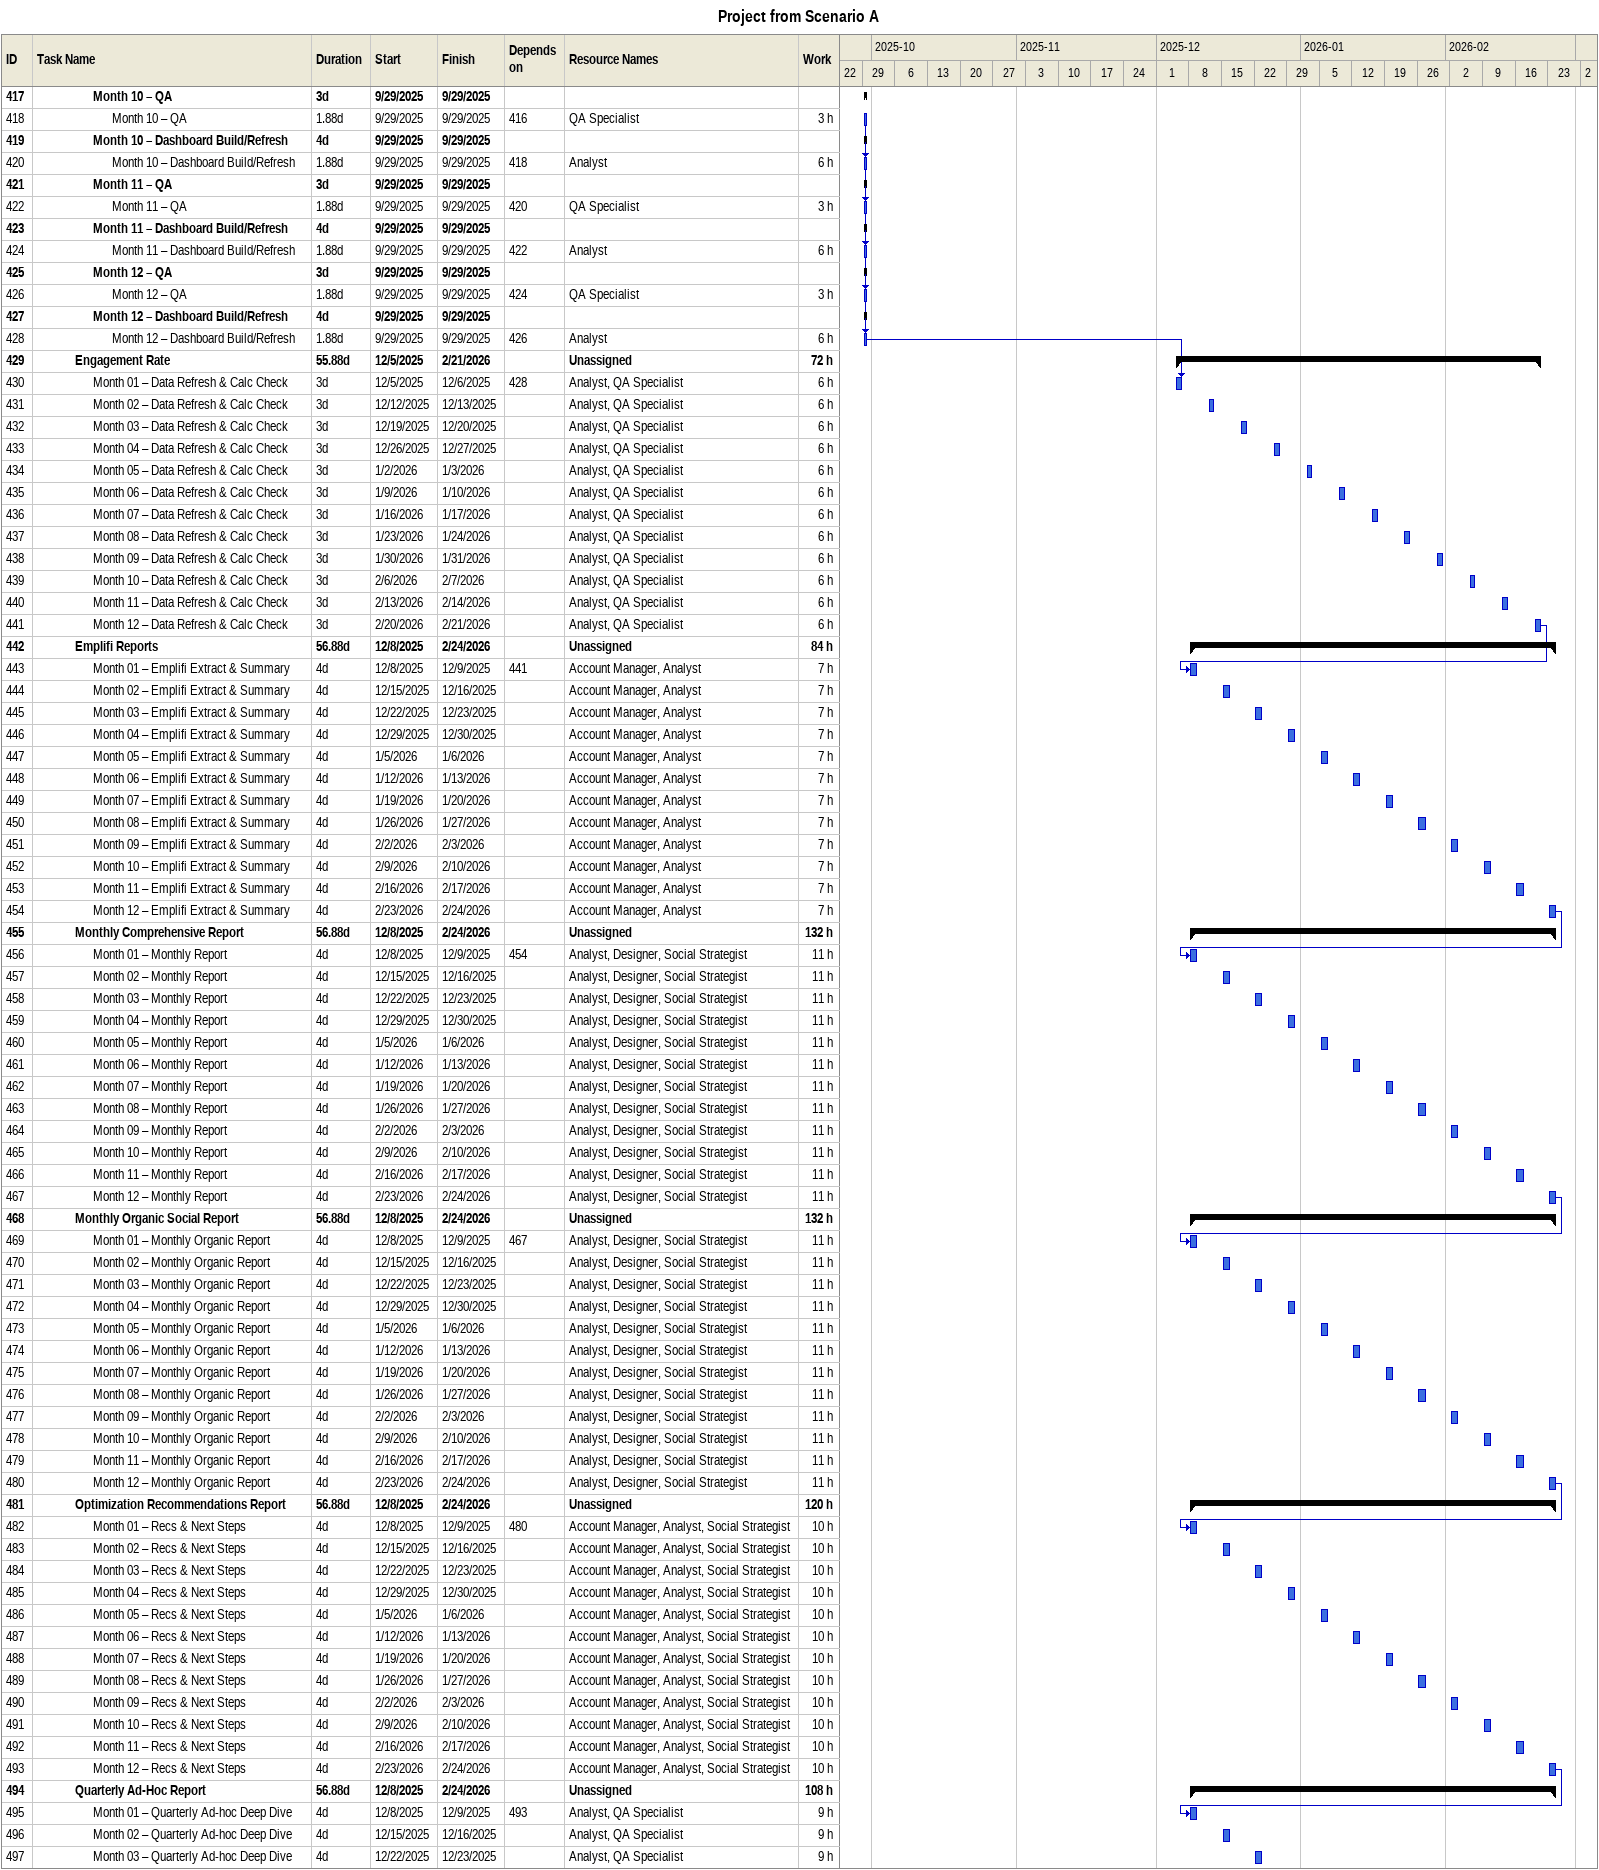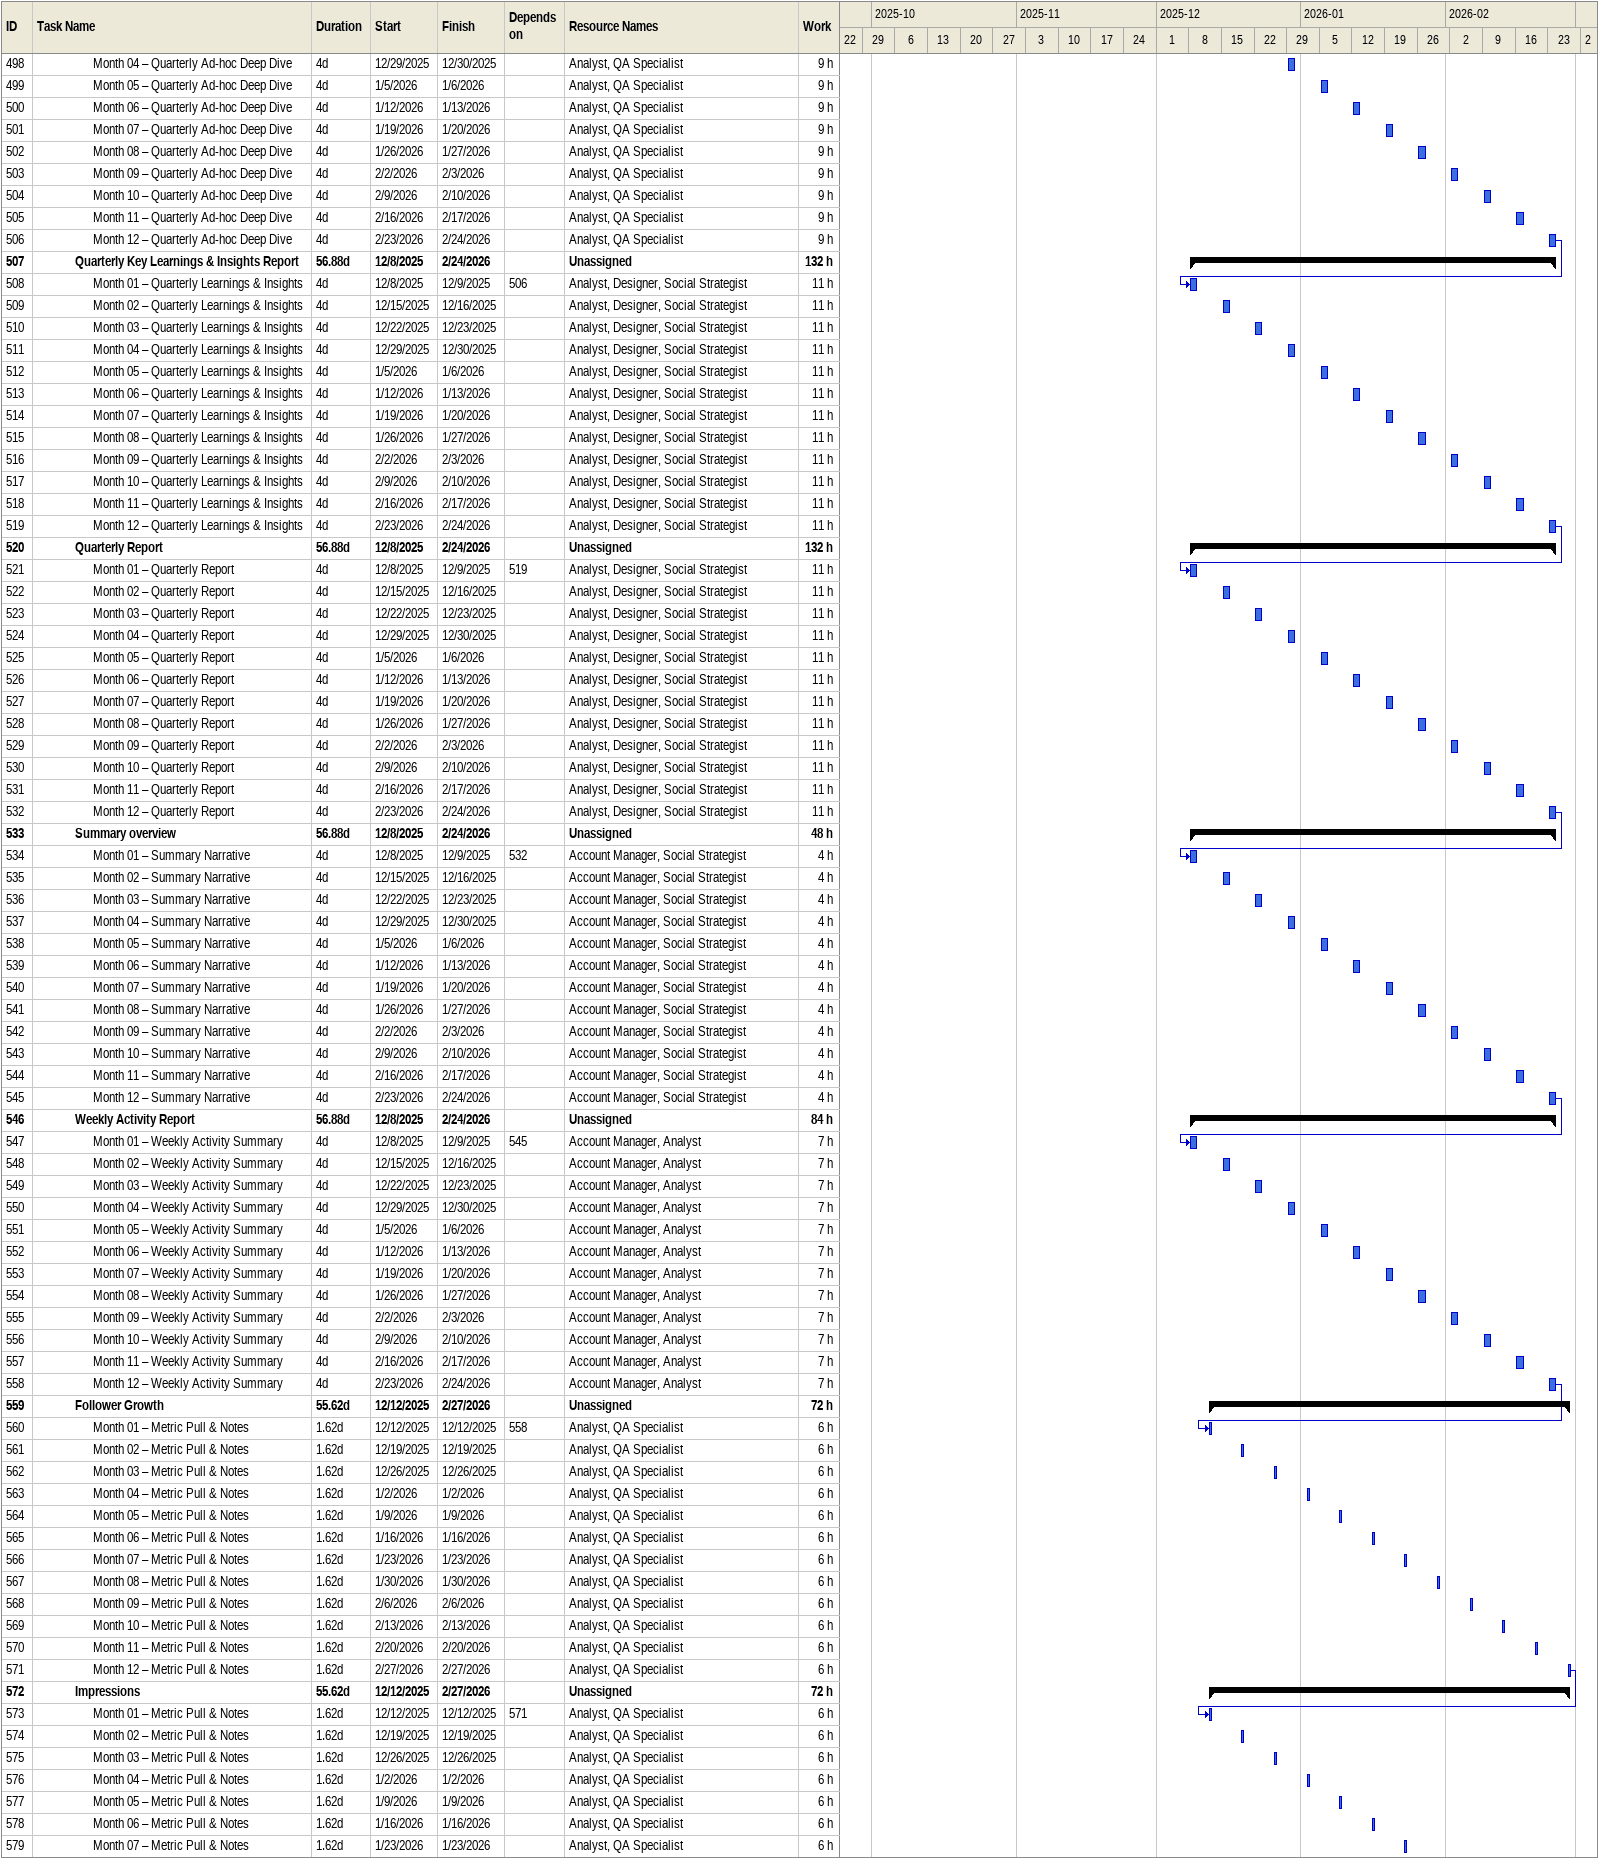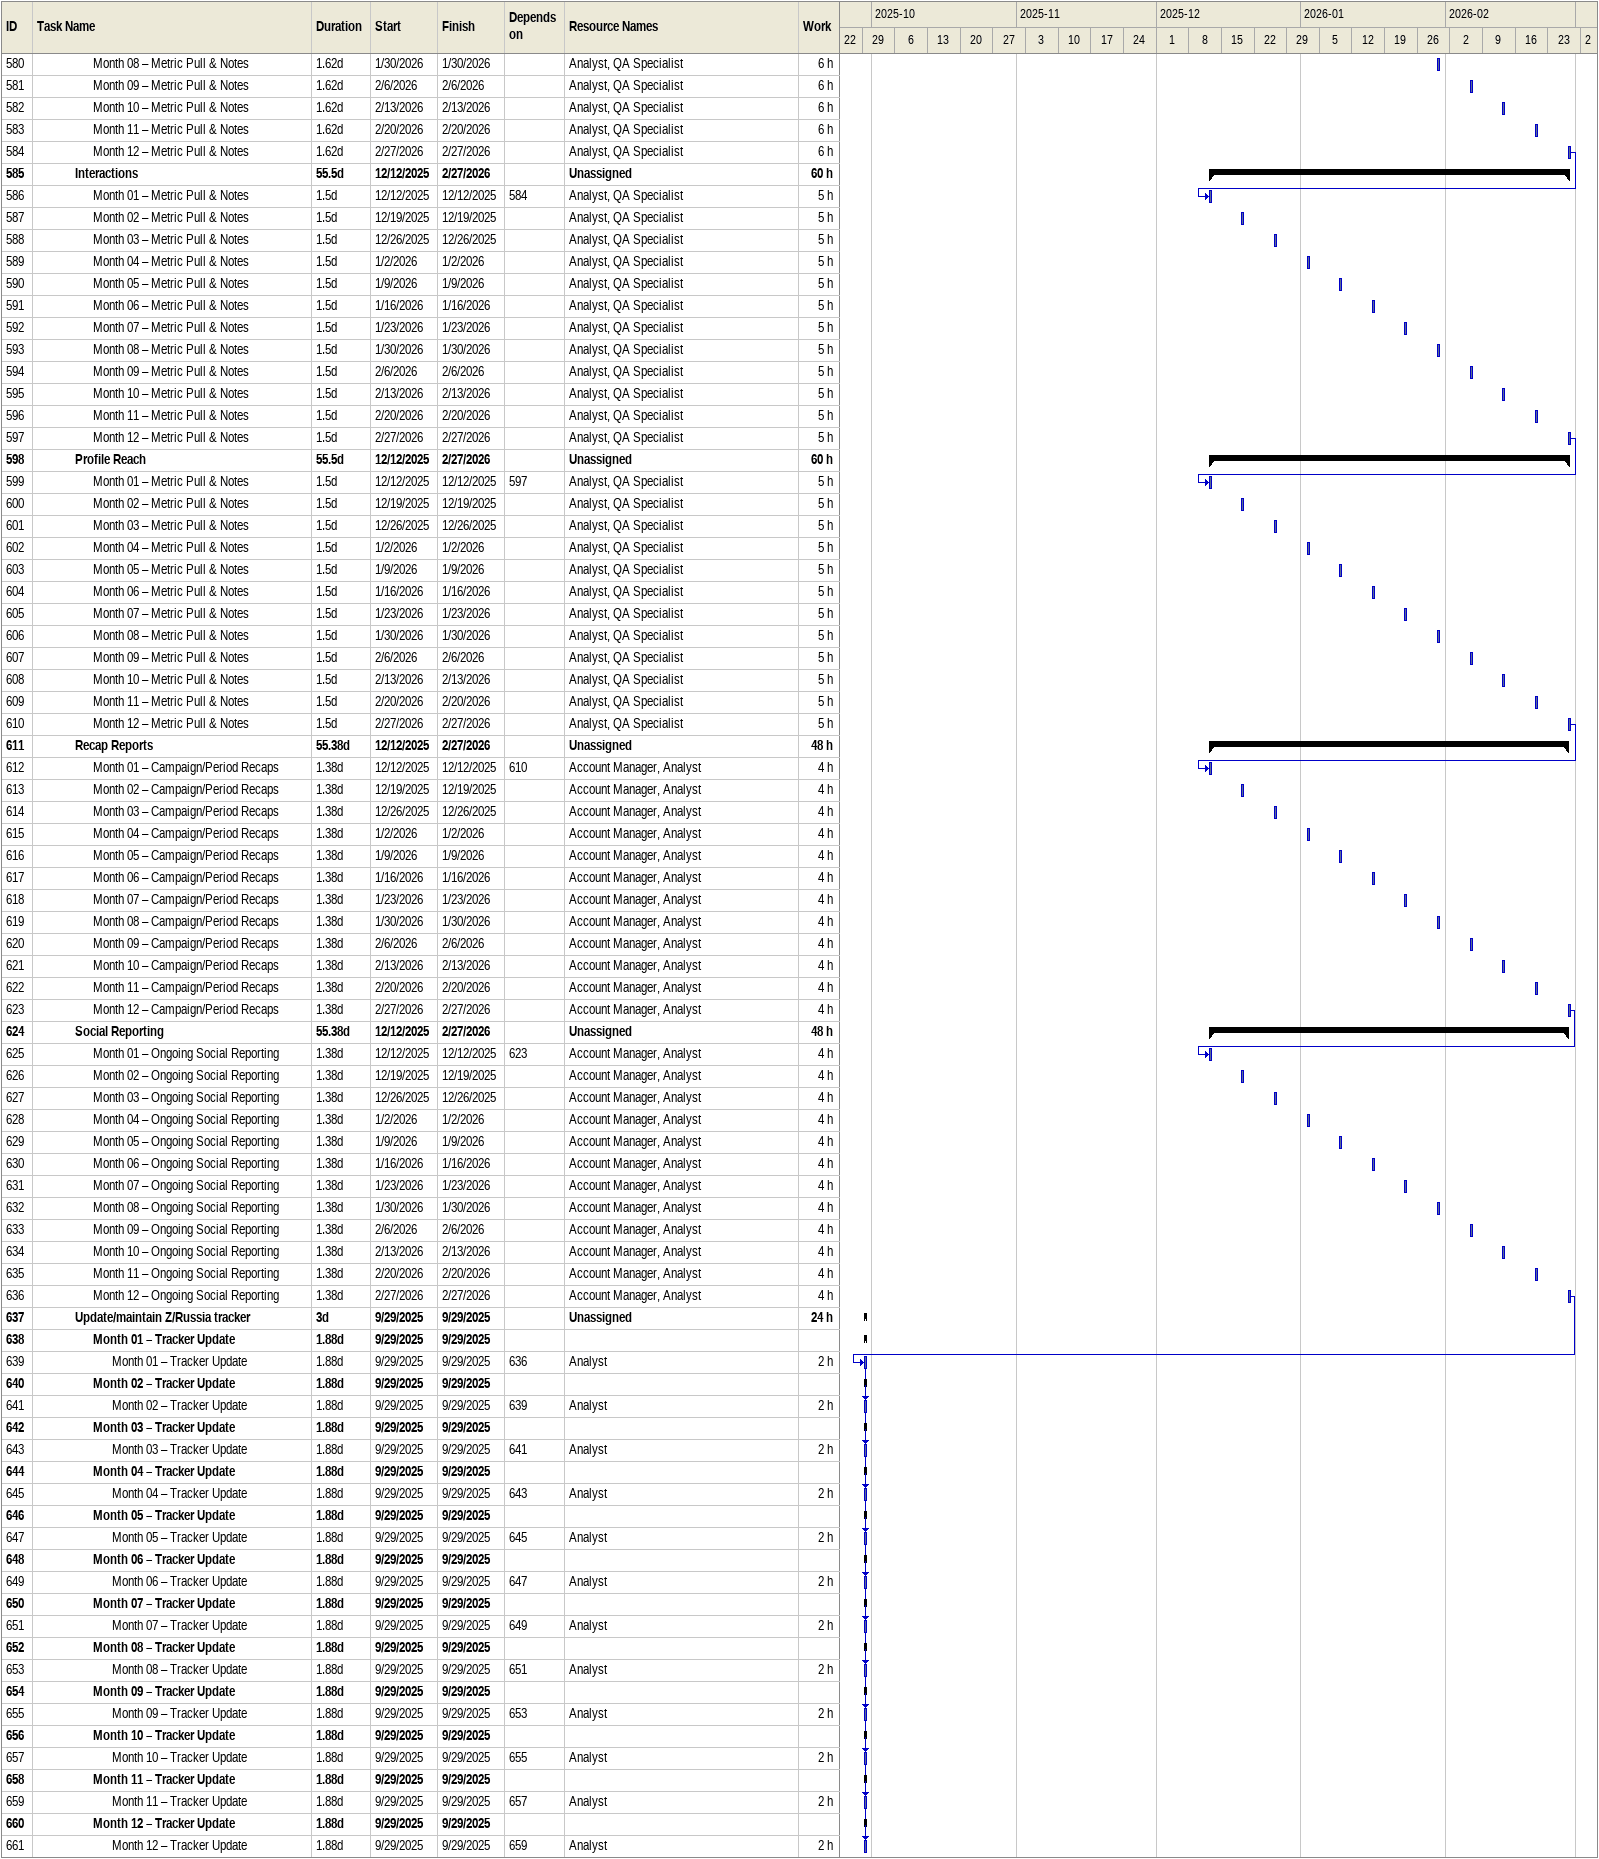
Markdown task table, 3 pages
Project from Scenario A

| ID | Level | Task | Duration | Start | Finish | Predecessors | Resources | Work (h) |
|---|---|---|---|---|---|---|---|---|
| 417 | 4 | **Month 10 – QA** | 3d | 2025-09-29 | 2025-09-29 |  |  |  |
| 418 | 5 | Month 10 – QA | 1.88d | 2025-09-29 | 2025-09-29 | 416 | QA Specialist | 3 |
| 419 | 4 | **Month 10 – Dashboard Build/Refresh** | 4d | 2025-09-29 | 2025-09-29 |  |  |  |
| 420 | 5 | Month 10 – Dashboard Build/Refresh | 1.88d | 2025-09-29 | 2025-09-29 | 418 | Analyst | 6 |
| 421 | 4 | **Month 11 – QA** | 3d | 2025-09-29 | 2025-09-29 |  |  |  |
| 422 | 5 | Month 11 – QA | 1.88d | 2025-09-29 | 2025-09-29 | 420 | QA Specialist | 3 |
| 423 | 4 | **Month 11 – Dashboard Build/Refresh** | 4d | 2025-09-29 | 2025-09-29 |  |  |  |
| 424 | 5 | Month 11 – Dashboard Build/Refresh | 1.88d | 2025-09-29 | 2025-09-29 | 422 | Analyst | 6 |
| 425 | 4 | **Month 12 – QA** | 3d | 2025-09-29 | 2025-09-29 |  |  |  |
| 426 | 5 | Month 12 – QA | 1.88d | 2025-09-29 | 2025-09-29 | 424 | QA Specialist | 3 |
| 427 | 4 | **Month 12 – Dashboard Build/Refresh** | 4d | 2025-09-29 | 2025-09-29 |  |  |  |
| 428 | 5 | Month 12 – Dashboard Build/Refresh | 1.88d | 2025-09-29 | 2025-09-29 | 426 | Analyst | 6 |
| 429 | 3 | **Engagement Rate** | 55.88d | 2025-12-05 | 2026-02-21 |  | Unassigned | 72 |
| 430 | 4 | Month 01 – Data Refresh & Calc Check | 3d | 2025-12-05 | 2025-12-06 | 428 | Analyst, QA Specialist | 6 |
| 431 | 4 | Month 02 – Data Refresh & Calc Check | 3d | 2025-12-12 | 2025-12-13 |  | Analyst, QA Specialist | 6 |
| 432 | 4 | Month 03 – Data Refresh & Calc Check | 3d | 2025-12-19 | 2025-12-20 |  | Analyst, QA Specialist | 6 |
| 433 | 4 | Month 04 – Data Refresh & Calc Check | 3d | 2025-12-26 | 2025-12-27 |  | Analyst, QA Specialist | 6 |
| 434 | 4 | Month 05 – Data Refresh & Calc Check | 3d | 2026-01-02 | 2026-01-03 |  | Analyst, QA Specialist | 6 |
| 435 | 4 | Month 06 – Data Refresh & Calc Check | 3d | 2026-01-09 | 2026-01-10 |  | Analyst, QA Specialist | 6 |
| 436 | 4 | Month 07 – Data Refresh & Calc Check | 3d | 2026-01-16 | 2026-01-17 |  | Analyst, QA Specialist | 6 |
| 437 | 4 | Month 08 – Data Refresh & Calc Check | 3d | 2026-01-23 | 2026-01-24 |  | Analyst, QA Specialist | 6 |
| 438 | 4 | Month 09 – Data Refresh & Calc Check | 3d | 2026-01-30 | 2026-01-31 |  | Analyst, QA Specialist | 6 |
| 439 | 4 | Month 10 – Data Refresh & Calc Check | 3d | 2026-02-06 | 2026-02-07 |  | Analyst, QA Specialist | 6 |
| 440 | 4 | Month 11 – Data Refresh & Calc Check | 3d | 2026-02-13 | 2026-02-14 |  | Analyst, QA Specialist | 6 |
| 441 | 4 | Month 12 – Data Refresh & Calc Check | 3d | 2026-02-20 | 2026-02-21 |  | Analyst, QA Specialist | 6 |
| 442 | 3 | **Emplifi Reports** | 56.88d | 2025-12-08 | 2026-02-24 |  | Unassigned | 84 |
| 443 | 4 | Month 01 – Emplifi Extract & Summary | 4d | 2025-12-08 | 2025-12-09 | 441 | Account Manager, Analyst | 7 |
| 444 | 4 | Month 02 – Emplifi Extract & Summary | 4d | 2025-12-15 | 2025-12-16 |  | Account Manager, Analyst | 7 |
| 445 | 4 | Month 03 – Emplifi Extract & Summary | 4d | 2025-12-22 | 2025-12-23 |  | Account Manager, Analyst | 7 |
| 446 | 4 | Month 04 – Emplifi Extract & Summary | 4d | 2025-12-29 | 2025-12-30 |  | Account Manager, Analyst | 7 |
| 447 | 4 | Month 05 – Emplifi Extract & Summary | 4d | 2026-01-05 | 2026-01-06 |  | Account Manager, Analyst | 7 |
| 448 | 4 | Month 06 – Emplifi Extract & Summary | 4d | 2026-01-12 | 2026-01-13 |  | Account Manager, Analyst | 7 |
| 449 | 4 | Month 07 – Emplifi Extract & Summary | 4d | 2026-01-19 | 2026-01-20 |  | Account Manager, Analyst | 7 |
| 450 | 4 | Month 08 – Emplifi Extract & Summary | 4d | 2026-01-26 | 2026-01-27 |  | Account Manager, Analyst | 7 |
| 451 | 4 | Month 09 – Emplifi Extract & Summary | 4d | 2026-02-02 | 2026-02-03 |  | Account Manager, Analyst | 7 |
| 452 | 4 | Month 10 – Emplifi Extract & Summary | 4d | 2026-02-09 | 2026-02-10 |  | Account Manager, Analyst | 7 |
| 453 | 4 | Month 11 – Emplifi Extract & Summary | 4d | 2026-02-16 | 2026-02-17 |  | Account Manager, Analyst | 7 |
| 454 | 4 | Month 12 – Emplifi Extract & Summary | 4d | 2026-02-23 | 2026-02-24 |  | Account Manager, Analyst | 7 |
| 455 | 3 | **Monthly Comprehensive Report** | 56.88d | 2025-12-08 | 2026-02-24 |  | Unassigned | 132 |
| 456 | 4 | Month 01 – Monthly Report | 4d | 2025-12-08 | 2025-12-09 | 454 | Analyst, Designer, Social Strategist | 11 |
| 457 | 4 | Month 02 – Monthly Report | 4d | 2025-12-15 | 2025-12-16 |  | Analyst, Designer, Social Strategist | 11 |
| 458 | 4 | Month 03 – Monthly Report | 4d | 2025-12-22 | 2025-12-23 |  | Analyst, Designer, Social Strategist | 11 |
| 459 | 4 | Month 04 – Monthly Report | 4d | 2025-12-29 | 2025-12-30 |  | Analyst, Designer, Social Strategist | 11 |
| 460 | 4 | Month 05 – Monthly Report | 4d | 2026-01-05 | 2026-01-06 |  | Analyst, Designer, Social Strategist | 11 |
| 461 | 4 | Month 06 – Monthly Report | 4d | 2026-01-12 | 2026-01-13 |  | Analyst, Designer, Social Strategist | 11 |
| 462 | 4 | Month 07 – Monthly Report | 4d | 2026-01-19 | 2026-01-20 |  | Analyst, Designer, Social Strategist | 11 |
| 463 | 4 | Month 08 – Monthly Report | 4d | 2026-01-26 | 2026-01-27 |  | Analyst, Designer, Social Strategist | 11 |
| 464 | 4 | Month 09 – Monthly Report | 4d | 2026-02-02 | 2026-02-03 |  | Analyst, Designer, Social Strategist | 11 |
| 465 | 4 | Month 10 – Monthly Report | 4d | 2026-02-09 | 2026-02-10 |  | Analyst, Designer, Social Strategist | 11 |
| 466 | 4 | Month 11 – Monthly Report | 4d | 2026-02-16 | 2026-02-17 |  | Analyst, Designer, Social Strategist | 11 |
| 467 | 4 | Month 12 – Monthly Report | 4d | 2026-02-23 | 2026-02-24 |  | Analyst, Designer, Social Strategist | 11 |
| 468 | 3 | **Monthly Organic Social Report** | 56.88d | 2025-12-08 | 2026-02-24 |  | Unassigned | 132 |
| 469 | 4 | Month 01 – Monthly Organic Report | 4d | 2025-12-08 | 2025-12-09 | 467 | Analyst, Designer, Social Strategist | 11 |
| 470 | 4 | Month 02 – Monthly Organic Report | 4d | 2025-12-15 | 2025-12-16 |  | Analyst, Designer, Social Strategist | 11 |
| 471 | 4 | Month 03 – Monthly Organic Report | 4d | 2025-12-22 | 2025-12-23 |  | Analyst, Designer, Social Strategist | 11 |
| 472 | 4 | Month 04 – Monthly Organic Report | 4d | 2025-12-29 | 2025-12-30 |  | Analyst, Designer, Social Strategist | 11 |
| 473 | 4 | Month 05 – Monthly Organic Report | 4d | 2026-01-05 | 2026-01-06 |  | Analyst, Designer, Social Strategist | 11 |
| 474 | 4 | Month 06 – Monthly Organic Report | 4d | 2026-01-12 | 2026-01-13 |  | Analyst, Designer, Social Strategist | 11 |
| 475 | 4 | Month 07 – Monthly Organic Report | 4d | 2026-01-19 | 2026-01-20 |  | Analyst, Designer, Social Strategist | 11 |
| 476 | 4 | Month 08 – Monthly Organic Report | 4d | 2026-01-26 | 2026-01-27 |  | Analyst, Designer, Social Strategist | 11 |
| 477 | 4 | Month 09 – Monthly Organic Report | 4d | 2026-02-02 | 2026-02-03 |  | Analyst, Designer, Social Strategist | 11 |
| 478 | 4 | Month 10 – Monthly Organic Report | 4d | 2026-02-09 | 2026-02-10 |  | Analyst, Designer, Social Strategist | 11 |
| 479 | 4 | Month 11 – Monthly Organic Report | 4d | 2026-02-16 | 2026-02-17 |  | Analyst, Designer, Social Strategist | 11 |
| 480 | 4 | Month 12 – Monthly Organic Report | 4d | 2026-02-23 | 2026-02-24 |  | Analyst, Designer, Social Strategist | 11 |
| 481 | 3 | **Optimization Recommendations Report** | 56.88d | 2025-12-08 | 2026-02-24 |  | Unassigned | 120 |
| 482 | 4 | Month 01 – Recs & Next Steps | 4d | 2025-12-08 | 2025-12-09 | 480 | Account Manager, Analyst, Social Strategist | 10 |
| 483 | 4 | Month 02 – Recs & Next Steps | 4d | 2025-12-15 | 2025-12-16 |  | Account Manager, Analyst, Social Strategist | 10 |
| 484 | 4 | Month 03 – Recs & Next Steps | 4d | 2025-12-22 | 2025-12-23 |  | Account Manager, Analyst, Social Strategist | 10 |
| 485 | 4 | Month 04 – Recs & Next Steps | 4d | 2025-12-29 | 2025-12-30 |  | Account Manager, Analyst, Social Strategist | 10 |
| 486 | 4 | Month 05 – Recs & Next Steps | 4d | 2026-01-05 | 2026-01-06 |  | Account Manager, Analyst, Social Strategist | 10 |
| 487 | 4 | Month 06 – Recs & Next Steps | 4d | 2026-01-12 | 2026-01-13 |  | Account Manager, Analyst, Social Strategist | 10 |
| 488 | 4 | Month 07 – Recs & Next Steps | 4d | 2026-01-19 | 2026-01-20 |  | Account Manager, Analyst, Social Strategist | 10 |
| 489 | 4 | Month 08 – Recs & Next Steps | 4d | 2026-01-26 | 2026-01-27 |  | Account Manager, Analyst, Social Strategist | 10 |
| 490 | 4 | Month 09 – Recs & Next Steps | 4d | 2026-02-02 | 2026-02-03 |  | Account Manager, Analyst, Social Strategist | 10 |
| 491 | 4 | Month 10 – Recs & Next Steps | 4d | 2026-02-09 | 2026-02-10 |  | Account Manager, Analyst, Social Strategist | 10 |
| 492 | 4 | Month 11 – Recs & Next Steps | 4d | 2026-02-16 | 2026-02-17 |  | Account Manager, Analyst, Social Strategist | 10 |
| 493 | 4 | Month 12 – Recs & Next Steps | 4d | 2026-02-23 | 2026-02-24 |  | Account Manager, Analyst, Social Strategist | 10 |
| 494 | 3 | **Quarterly Ad-Hoc Report** | 56.88d | 2025-12-08 | 2026-02-24 |  | Unassigned | 108 |
| 495 | 4 | Month 01 – Quarterly Ad-hoc Deep Dive | 4d | 2025-12-08 | 2025-12-09 | 493 | Analyst, QA Specialist | 9 |
| 496 | 4 | Month 02 – Quarterly Ad-hoc Deep Dive | 4d | 2025-12-15 | 2025-12-16 |  | Analyst, QA Specialist | 9 |
| 497 | 4 | Month 03 – Quarterly Ad-hoc Deep Dive | 4d | 2025-12-22 | 2025-12-23 |  | Analyst, QA Specialist | 9 |
| 498 | 4 | Month 04 – Quarterly Ad-hoc Deep Dive | 4d | 2025-12-29 | 2025-12-30 |  | Analyst, QA Specialist | 9 |
| 499 | 4 | Month 05 – Quarterly Ad-hoc Deep Dive | 4d | 2026-01-05 | 2026-01-06 |  | Analyst, QA Specialist | 9 |
| 500 | 4 | Month 06 – Quarterly Ad-hoc Deep Dive | 4d | 2026-01-12 | 2026-01-13 |  | Analyst, QA Specialist | 9 |
| 501 | 4 | Month 07 – Quarterly Ad-hoc Deep Dive | 4d | 2026-01-19 | 2026-01-20 |  | Analyst, QA Specialist | 9 |
| 502 | 4 | Month 08 – Quarterly Ad-hoc Deep Dive | 4d | 2026-01-26 | 2026-01-27 |  | Analyst, QA Specialist | 9 |
| 503 | 4 | Month 09 – Quarterly Ad-hoc Deep Dive | 4d | 2026-02-02 | 2026-02-03 |  | Analyst, QA Specialist | 9 |
| 504 | 4 | Month 10 – Quarterly Ad-hoc Deep Dive | 4d | 2026-02-09 | 2026-02-10 |  | Analyst, QA Specialist | 9 |
| 505 | 4 | Month 11 – Quarterly Ad-hoc Deep Dive | 4d | 2026-02-16 | 2026-02-17 |  | Analyst, QA Specialist | 9 |
| 506 | 4 | Month 12 – Quarterly Ad-hoc Deep Dive | 4d | 2026-02-23 | 2026-02-24 |  | Analyst, QA Specialist | 9 |
| 507 | 3 | **Quarterly Key Learnings & Insights Report** | 56.88d | 2025-12-08 | 2026-02-24 |  | Unassigned | 132 |
| 508 | 4 | Month 01 – Quarterly Learnings & Insights | 4d | 2025-12-08 | 2025-12-09 | 506 | Analyst, Designer, Social Strategist | 11 |
| 509 | 4 | Month 02 – Quarterly Learnings & Insights | 4d | 2025-12-15 | 2025-12-16 |  | Analyst, Designer, Social Strategist | 11 |
| 510 | 4 | Month 03 – Quarterly Learnings & Insights | 4d | 2025-12-22 | 2025-12-23 |  | Analyst, Designer, Social Strategist | 11 |
| 511 | 4 | Month 04 – Quarterly Learnings & Insights | 4d | 2025-12-29 | 2025-12-30 |  | Analyst, Designer, Social Strategist | 11 |
| 512 | 4 | Month 05 – Quarterly Learnings & Insights | 4d | 2026-01-05 | 2026-01-06 |  | Analyst, Designer, Social Strategist | 11 |
| 513 | 4 | Month 06 – Quarterly Learnings & Insights | 4d | 2026-01-12 | 2026-01-13 |  | Analyst, Designer, Social Strategist | 11 |
| 514 | 4 | Month 07 – Quarterly Learnings & Insights | 4d | 2026-01-19 | 2026-01-20 |  | Analyst, Designer, Social Strategist | 11 |
| 515 | 4 | Month 08 – Quarterly Learnings & Insights | 4d | 2026-01-26 | 2026-01-27 |  | Analyst, Designer, Social Strategist | 11 |
| 516 | 4 | Month 09 – Quarterly Learnings & Insights | 4d | 2026-02-02 | 2026-02-03 |  | Analyst, Designer, Social Strategist | 11 |
| 517 | 4 | Month 10 – Quarterly Learnings & Insights | 4d | 2026-02-09 | 2026-02-10 |  | Analyst, Designer, Social Strategist | 11 |
| 518 | 4 | Month 11 – Quarterly Learnings & Insights | 4d | 2026-02-16 | 2026-02-17 |  | Analyst, Designer, Social Strategist | 11 |
| 519 | 4 | Month 12 – Quarterly Learnings & Insights | 4d | 2026-02-23 | 2026-02-24 |  | Analyst, Designer, Social Strategist | 11 |
| 520 | 3 | **Quarterly Report** | 56.88d | 2025-12-08 | 2026-02-24 |  | Unassigned | 132 |
| 521 | 4 | Month 01 – Quarterly Report | 4d | 2025-12-08 | 2025-12-09 | 519 | Analyst, Designer, Social Strategist | 11 |
| 522 | 4 | Month 02 – Quarterly Report | 4d | 2025-12-15 | 2025-12-16 |  | Analyst, Designer, Social Strategist | 11 |
| 523 | 4 | Month 03 – Quarterly Report | 4d | 2025-12-22 | 2025-12-23 |  | Analyst, Designer, Social Strategist | 11 |
| 524 | 4 | Month 04 – Quarterly Report | 4d | 2025-12-29 | 2025-12-30 |  | Analyst, Designer, Social Strategist | 11 |
| 525 | 4 | Month 05 – Quarterly Report | 4d | 2026-01-05 | 2026-01-06 |  | Analyst, Designer, Social Strategist | 11 |
| 526 | 4 | Month 06 – Quarterly Report | 4d | 2026-01-12 | 2026-01-13 |  | Analyst, Designer, Social Strategist | 11 |
| 527 | 4 | Month 07 – Quarterly Report | 4d | 2026-01-19 | 2026-01-20 |  | Analyst, Designer, Social Strategist | 11 |
| 528 | 4 | Month 08 – Quarterly Report | 4d | 2026-01-26 | 2026-01-27 |  | Analyst, Designer, Social Strategist | 11 |
| 529 | 4 | Month 09 – Quarterly Report | 4d | 2026-02-02 | 2026-02-03 |  | Analyst, Designer, Social Strategist | 11 |
| 530 | 4 | Month 10 – Quarterly Report | 4d | 2026-02-09 | 2026-02-10 |  | Analyst, Designer, Social Strategist | 11 |
| 531 | 4 | Month 11 – Quarterly Report | 4d | 2026-02-16 | 2026-02-17 |  | Analyst, Designer, Social Strategist | 11 |
| 532 | 4 | Month 12 – Quarterly Report | 4d | 2026-02-23 | 2026-02-24 |  | Analyst, Designer, Social Strategist | 11 |
| 533 | 3 | **Summary overview** | 56.88d | 2025-12-08 | 2026-02-24 |  | Unassigned | 48 |
| 534 | 4 | Month 01 – Summary Narrative | 4d | 2025-12-08 | 2025-12-09 | 532 | Account Manager, Social Strategist | 4 |
| 535 | 4 | Month 02 – Summary Narrative | 4d | 2025-12-15 | 2025-12-16 |  | Account Manager, Social Strategist | 4 |
| 536 | 4 | Month 03 – Summary Narrative | 4d | 2025-12-22 | 2025-12-23 |  | Account Manager, Social Strategist | 4 |
| 537 | 4 | Month 04 – Summary Narrative | 4d | 2025-12-29 | 2025-12-30 |  | Account Manager, Social Strategist | 4 |
| 538 | 4 | Month 05 – Summary Narrative | 4d | 2026-01-05 | 2026-01-06 |  | Account Manager, Social Strategist | 4 |
| 539 | 4 | Month 06 – Summary Narrative | 4d | 2026-01-12 | 2026-01-13 |  | Account Manager, Social Strategist | 4 |
| 540 | 4 | Month 07 – Summary Narrative | 4d | 2026-01-19 | 2026-01-20 |  | Account Manager, Social Strategist | 4 |
| 541 | 4 | Month 08 – Summary Narrative | 4d | 2026-01-26 | 2026-01-27 |  | Account Manager, Social Strategist | 4 |
| 542 | 4 | Month 09 – Summary Narrative | 4d | 2026-02-02 | 2026-02-03 |  | Account Manager, Social Strategist | 4 |
| 543 | 4 | Month 10 – Summary Narrative | 4d | 2026-02-09 | 2026-02-10 |  | Account Manager, Social Strategist | 4 |
| 544 | 4 | Month 11 – Summary Narrative | 4d | 2026-02-16 | 2026-02-17 |  | Account Manager, Social Strategist | 4 |
| 545 | 4 | Month 12 – Summary Narrative | 4d | 2026-02-23 | 2026-02-24 |  | Account Manager, Social Strategist | 4 |
| 546 | 3 | **Weekly Activity Report** | 56.88d | 2025-12-08 | 2026-02-24 |  | Unassigned | 84 |
| 547 | 4 | Month 01 – Weekly Activity Summary | 4d | 2025-12-08 | 2025-12-09 | 545 | Account Manager, Analyst | 7 |
| 548 | 4 | Month 02 – Weekly Activity Summary | 4d | 2025-12-15 | 2025-12-16 |  | Account Manager, Analyst | 7 |
| 549 | 4 | Month 03 – Weekly Activity Summary | 4d | 2025-12-22 | 2025-12-23 |  | Account Manager, Analyst | 7 |
| 550 | 4 | Month 04 – Weekly Activity Summary | 4d | 2025-12-29 | 2025-12-30 |  | Account Manager, Analyst | 7 |
| 551 | 4 | Month 05 – Weekly Activity Summary | 4d | 2026-01-05 | 2026-01-06 |  | Account Manager, Analyst | 7 |
| 552 | 4 | Month 06 – Weekly Activity Summary | 4d | 2026-01-12 | 2026-01-13 |  | Account Manager, Analyst | 7 |
| 553 | 4 | Month 07 – Weekly Activity Summary | 4d | 2026-01-19 | 2026-01-20 |  | Account Manager, Analyst | 7 |
| 554 | 4 | Month 08 – Weekly Activity Summary | 4d | 2026-01-26 | 2026-01-27 |  | Account Manager, Analyst | 7 |
| 555 | 4 | Month 09 – Weekly Activity Summary | 4d | 2026-02-02 | 2026-02-03 |  | Account Manager, Analyst | 7 |
| 556 | 4 | Month 10 – Weekly Activity Summary | 4d | 2026-02-09 | 2026-02-10 |  | Account Manager, Analyst | 7 |
| 557 | 4 | Month 11 – Weekly Activity Summary | 4d | 2026-02-16 | 2026-02-17 |  | Account Manager, Analyst | 7 |
| 558 | 4 | Month 12 – Weekly Activity Summary | 4d | 2026-02-23 | 2026-02-24 |  | Account Manager, Analyst | 7 |
| 559 | 3 | **Follower Growth** | 55.62d | 2025-12-12 | 2026-02-27 |  | Unassigned | 72 |
| 560 | 4 | Month 01 – Metric Pull & Notes | 1.62d | 2025-12-12 | 2025-12-12 | 558 | Analyst, QA Specialist | 6 |
| 561 | 4 | Month 02 – Metric Pull & Notes | 1.62d | 2025-12-19 | 2025-12-19 |  | Analyst, QA Specialist | 6 |
| 562 | 4 | Month 03 – Metric Pull & Notes | 1.62d | 2025-12-26 | 2025-12-26 |  | Analyst, QA Specialist | 6 |
| 563 | 4 | Month 04 – Metric Pull & Notes | 1.62d | 2026-01-02 | 2026-01-02 |  | Analyst, QA Specialist | 6 |
| 564 | 4 | Month 05 – Metric Pull & Notes | 1.62d | 2026-01-09 | 2026-01-09 |  | Analyst, QA Specialist | 6 |
| 565 | 4 | Month 06 – Metric Pull & Notes | 1.62d | 2026-01-16 | 2026-01-16 |  | Analyst, QA Specialist | 6 |
| 566 | 4 | Month 07 – Metric Pull & Notes | 1.62d | 2026-01-23 | 2026-01-23 |  | Analyst, QA Specialist | 6 |
| 567 | 4 | Month 08 – Metric Pull & Notes | 1.62d | 2026-01-30 | 2026-01-30 |  | Analyst, QA Specialist | 6 |
| 568 | 4 | Month 09 – Metric Pull & Notes | 1.62d | 2026-02-06 | 2026-02-06 |  | Analyst, QA Specialist | 6 |
| 569 | 4 | Month 10 – Metric Pull & Notes | 1.62d | 2026-02-13 | 2026-02-13 |  | Analyst, QA Specialist | 6 |
| 570 | 4 | Month 11 – Metric Pull & Notes | 1.62d | 2026-02-20 | 2026-02-20 |  | Analyst, QA Specialist | 6 |
| 571 | 4 | Month 12 – Metric Pull & Notes | 1.62d | 2026-02-27 | 2026-02-27 |  | Analyst, QA Specialist | 6 |
| 572 | 3 | **Impressions** | 55.62d | 2025-12-12 | 2026-02-27 |  | Unassigned | 72 |
| 573 | 4 | Month 01 – Metric Pull & Notes | 1.62d | 2025-12-12 | 2025-12-12 | 571 | Analyst, QA Specialist | 6 |
| 574 | 4 | Month 02 – Metric Pull & Notes | 1.62d | 2025-12-19 | 2025-12-19 |  | Analyst, QA Specialist | 6 |
| 575 | 4 | Month 03 – Metric Pull & Notes | 1.62d | 2025-12-26 | 2025-12-26 |  | Analyst, QA Specialist | 6 |
| 576 | 4 | Month 04 – Metric Pull & Notes | 1.62d | 2026-01-02 | 2026-01-02 |  | Analyst, QA Specialist | 6 |
| 577 | 4 | Month 05 – Metric Pull & Notes | 1.62d | 2026-01-09 | 2026-01-09 |  | Analyst, QA Specialist | 6 |
| 578 | 4 | Month 06 – Metric Pull & Notes | 1.62d | 2026-01-16 | 2026-01-16 |  | Analyst, QA Specialist | 6 |
| 579 | 4 | Month 07 – Metric Pull & Notes | 1.62d | 2026-01-23 | 2026-01-23 |  | Analyst, QA Specialist | 6 |
| 580 | 4 | Month 08 – Metric Pull & Notes | 1.62d | 2026-01-30 | 2026-01-30 |  | Analyst, QA Specialist | 6 |
| 581 | 4 | Month 09 – Metric Pull & Notes | 1.62d | 2026-02-06 | 2026-02-06 |  | Analyst, QA Specialist | 6 |
| 582 | 4 | Month 10 – Metric Pull & Notes | 1.62d | 2026-02-13 | 2026-02-13 |  | Analyst, QA Specialist | 6 |
| 583 | 4 | Month 11 – Metric Pull & Notes | 1.62d | 2026-02-20 | 2026-02-20 |  | Analyst, QA Specialist | 6 |
| 584 | 4 | Month 12 – Metric Pull & Notes | 1.62d | 2026-02-27 | 2026-02-27 |  | Analyst, QA Specialist | 6 |
| 585 | 3 | **Interactions** | 55.5d | 2025-12-12 | 2026-02-27 |  | Unassigned | 60 |
| 586 | 4 | Month 01 – Metric Pull & Notes | 1.5d | 2025-12-12 | 2025-12-12 | 584 | Analyst, QA Specialist | 5 |
| 587 | 4 | Month 02 – Metric Pull & Notes | 1.5d | 2025-12-19 | 2025-12-19 |  | Analyst, QA Specialist | 5 |
| 588 | 4 | Month 03 – Metric Pull & Notes | 1.5d | 2025-12-26 | 2025-12-26 |  | Analyst, QA Specialist | 5 |
| 589 | 4 | Month 04 – Metric Pull & Notes | 1.5d | 2026-01-02 | 2026-01-02 |  | Analyst, QA Specialist | 5 |
| 590 | 4 | Month 05 – Metric Pull & Notes | 1.5d | 2026-01-09 | 2026-01-09 |  | Analyst, QA Specialist | 5 |
| 591 | 4 | Month 06 – Metric Pull & Notes | 1.5d | 2026-01-16 | 2026-01-16 |  | Analyst, QA Specialist | 5 |
| 592 | 4 | Month 07 – Metric Pull & Notes | 1.5d | 2026-01-23 | 2026-01-23 |  | Analyst, QA Specialist | 5 |
| 593 | 4 | Month 08 – Metric Pull & Notes | 1.5d | 2026-01-30 | 2026-01-30 |  | Analyst, QA Specialist | 5 |
| 594 | 4 | Month 09 – Metric Pull & Notes | 1.5d | 2026-02-06 | 2026-02-06 |  | Analyst, QA Specialist | 5 |
| 595 | 4 | Month 10 – Metric Pull & Notes | 1.5d | 2026-02-13 | 2026-02-13 |  | Analyst, QA Specialist | 5 |
| 596 | 4 | Month 11 – Metric Pull & Notes | 1.5d | 2026-02-20 | 2026-02-20 |  | Analyst, QA Specialist | 5 |
| 597 | 4 | Month 12 – Metric Pull & Notes | 1.5d | 2026-02-27 | 2026-02-27 |  | Analyst, QA Specialist | 5 |
| 598 | 3 | **Profile Reach** | 55.5d | 2025-12-12 | 2026-02-27 |  | Unassigned | 60 |
| 599 | 4 | Month 01 – Metric Pull & Notes | 1.5d | 2025-12-12 | 2025-12-12 | 597 | Analyst, QA Specialist | 5 |
| 600 | 4 | Month 02 – Metric Pull & Notes | 1.5d | 2025-12-19 | 2025-12-19 |  | Analyst, QA Specialist | 5 |
| 601 | 4 | Month 03 – Metric Pull & Notes | 1.5d | 2025-12-26 | 2025-12-26 |  | Analyst, QA Specialist | 5 |
| 602 | 4 | Month 04 – Metric Pull & Notes | 1.5d | 2026-01-02 | 2026-01-02 |  | Analyst, QA Specialist | 5 |
| 603 | 4 | Month 05 – Metric Pull & Notes | 1.5d | 2026-01-09 | 2026-01-09 |  | Analyst, QA Specialist | 5 |
| 604 | 4 | Month 06 – Metric Pull & Notes | 1.5d | 2026-01-16 | 2026-01-16 |  | Analyst, QA Specialist | 5 |
| 605 | 4 | Month 07 – Metric Pull & Notes | 1.5d | 2026-01-23 | 2026-01-23 |  | Analyst, QA Specialist | 5 |
| 606 | 4 | Month 08 – Metric Pull & Notes | 1.5d | 2026-01-30 | 2026-01-30 |  | Analyst, QA Specialist | 5 |
| 607 | 4 | Month 09 – Metric Pull & Notes | 1.5d | 2026-02-06 | 2026-02-06 |  | Analyst, QA Specialist | 5 |
| 608 | 4 | Month 10 – Metric Pull & Notes | 1.5d | 2026-02-13 | 2026-02-13 |  | Analyst, QA Specialist | 5 |
| 609 | 4 | Month 11 – Metric Pull & Notes | 1.5d | 2026-02-20 | 2026-02-20 |  | Analyst, QA Specialist | 5 |
| 610 | 4 | Month 12 – Metric Pull & Notes | 1.5d | 2026-02-27 | 2026-02-27 |  | Analyst, QA Specialist | 5 |
| 611 | 3 | **Recap Reports** | 55.38d | 2025-12-12 | 2026-02-27 |  | Unassigned | 48 |
| 612 | 4 | Month 01 – Campaign/Period Recaps | 1.38d | 2025-12-12 | 2025-12-12 | 610 | Account Manager, Analyst | 4 |
| 613 | 4 | Month 02 – Campaign/Period Recaps | 1.38d | 2025-12-19 | 2025-12-19 |  | Account Manager, Analyst | 4 |
| 614 | 4 | Month 03 – Campaign/Period Recaps | 1.38d | 2025-12-26 | 2025-12-26 |  | Account Manager, Analyst | 4 |
| 615 | 4 | Month 04 – Campaign/Period Recaps | 1.38d | 2026-01-02 | 2026-01-02 |  | Account Manager, Analyst | 4 |
| 616 | 4 | Month 05 – Campaign/Period Recaps | 1.38d | 2026-01-09 | 2026-01-09 |  | Account Manager, Analyst | 4 |
| 617 | 4 | Month 06 – Campaign/Period Recaps | 1.38d | 2026-01-16 | 2026-01-16 |  | Account Manager, Analyst | 4 |
| 618 | 4 | Month 07 – Campaign/Period Recaps | 1.38d | 2026-01-23 | 2026-01-23 |  | Account Manager, Analyst | 4 |
| 619 | 4 | Month 08 – Campaign/Period Recaps | 1.38d | 2026-01-30 | 2026-01-30 |  | Account Manager, Analyst | 4 |
| 620 | 4 | Month 09 – Campaign/Period Recaps | 1.38d | 2026-02-06 | 2026-02-06 |  | Account Manager, Analyst | 4 |
| 621 | 4 | Month 10 – Campaign/Period Recaps | 1.38d | 2026-02-13 | 2026-02-13 |  | Account Manager, Analyst | 4 |
| 622 | 4 | Month 11 – Campaign/Period Recaps | 1.38d | 2026-02-20 | 2026-02-20 |  | Account Manager, Analyst | 4 |
| 623 | 4 | Month 12 – Campaign/Period Recaps | 1.38d | 2026-02-27 | 2026-02-27 |  | Account Manager, Analyst | 4 |
| 624 | 3 | **Social Reporting** | 55.38d | 2025-12-12 | 2026-02-27 |  | Unassigned | 48 |
| 625 | 4 | Month 01 – Ongoing Social Reporting | 1.38d | 2025-12-12 | 2025-12-12 | 623 | Account Manager, Analyst | 4 |
| 626 | 4 | Month 02 – Ongoing Social Reporting | 1.38d | 2025-12-19 | 2025-12-19 |  | Account Manager, Analyst | 4 |
| 627 | 4 | Month 03 – Ongoing Social Reporting | 1.38d | 2025-12-26 | 2025-12-26 |  | Account Manager, Analyst | 4 |
| 628 | 4 | Month 04 – Ongoing Social Reporting | 1.38d | 2026-01-02 | 2026-01-02 |  | Account Manager, Analyst | 4 |
| 629 | 4 | Month 05 – Ongoing Social Reporting | 1.38d | 2026-01-09 | 2026-01-09 |  | Account Manager, Analyst | 4 |
| 630 | 4 | Month 06 – Ongoing Social Reporting | 1.38d | 2026-01-16 | 2026-01-16 |  | Account Manager, Analyst | 4 |
| 631 | 4 | Month 07 – Ongoing Social Reporting | 1.38d | 2026-01-23 | 2026-01-23 |  | Account Manager, Analyst | 4 |
| 632 | 4 | Month 08 – Ongoing Social Reporting | 1.38d | 2026-01-30 | 2026-01-30 |  | Account Manager, Analyst | 4 |
| 633 | 4 | Month 09 – Ongoing Social Reporting | 1.38d | 2026-02-06 | 2026-02-06 |  | Account Manager, Analyst | 4 |
| 634 | 4 | Month 10 – Ongoing Social Reporting | 1.38d | 2026-02-13 | 2026-02-13 |  | Account Manager, Analyst | 4 |
| 635 | 4 | Month 11 – Ongoing Social Reporting | 1.38d | 2026-02-20 | 2026-02-20 |  | Account Manager, Analyst | 4 |
| 636 | 4 | Month 12 – Ongoing Social Reporting | 1.38d | 2026-02-27 | 2026-02-27 |  | Account Manager, Analyst | 4 |
| 637 | 3 | **Update/maintain Z/Russia tracker** | 3d | 2025-09-29 | 2025-09-29 |  | Unassigned | 24 |
| 638 | 4 | **Month 01 – Tracker Update** | 1.88d | 2025-09-29 | 2025-09-29 |  |  |  |
| 639 | 5 | Month 01 – Tracker Update | 1.88d | 2025-09-29 | 2025-09-29 | 636 | Analyst | 2 |
| 640 | 4 | **Month 02 – Tracker Update** | 1.88d | 2025-09-29 | 2025-09-29 |  |  |  |
| 641 | 5 | Month 02 – Tracker Update | 1.88d | 2025-09-29 | 2025-09-29 | 639 | Analyst | 2 |
| 642 | 4 | **Month 03 – Tracker Update** | 1.88d | 2025-09-29 | 2025-09-29 |  |  |  |
| 643 | 5 | Month 03 – Tracker Update | 1.88d | 2025-09-29 | 2025-09-29 | 641 | Analyst | 2 |
| 644 | 4 | **Month 04 – Tracker Update** | 1.88d | 2025-09-29 | 2025-09-29 |  |  |  |
| 645 | 5 | Month 04 – Tracker Update | 1.88d | 2025-09-29 | 2025-09-29 | 643 | Analyst | 2 |
| 646 | 4 | **Month 05 – Tracker Update** | 1.88d | 2025-09-29 | 2025-09-29 |  |  |  |
| 647 | 5 | Month 05 – Tracker Update | 1.88d | 2025-09-29 | 2025-09-29 | 645 | Analyst | 2 |
| 648 | 4 | **Month 06 – Tracker Update** | 1.88d | 2025-09-29 | 2025-09-29 |  |  |  |
| 649 | 5 | Month 06 – Tracker Update | 1.88d | 2025-09-29 | 2025-09-29 | 647 | Analyst | 2 |
| 650 | 4 | **Month 07 – Tracker Update** | 1.88d | 2025-09-29 | 2025-09-29 |  |  |  |
| 651 | 5 | Month 07 – Tracker Update | 1.88d | 2025-09-29 | 2025-09-29 | 649 | Analyst | 2 |
| 652 | 4 | **Month 08 – Tracker Update** | 1.88d | 2025-09-29 | 2025-09-29 |  |  |  |
| 653 | 5 | Month 08 – Tracker Update | 1.88d | 2025-09-29 | 2025-09-29 | 651 | Analyst | 2 |
| 654 | 4 | **Month 09 – Tracker Update** | 1.88d | 2025-09-29 | 2025-09-29 |  |  |  |
| 655 | 5 | Month 09 – Tracker Update | 1.88d | 2025-09-29 | 2025-09-29 | 653 | Analyst | 2 |
| 656 | 4 | **Month 10 – Tracker Update** | 1.88d | 2025-09-29 | 2025-09-29 |  |  |  |
| 657 | 5 | Month 10 – Tracker Update | 1.88d | 2025-09-29 | 2025-09-29 | 655 | Analyst | 2 |
| 658 | 4 | **Month 11 – Tracker Update** | 1.88d | 2025-09-29 | 2025-09-29 |  |  |  |
| 659 | 5 | Month 11 – Tracker Update | 1.88d | 2025-09-29 | 2025-09-29 | 657 | Analyst | 2 |
| 660 | 4 | **Month 12 – Tracker Update** | 1.88d | 2025-09-29 | 2025-09-29 |  |  |  |
| 661 | 5 | Month 12 – Tracker Update | 1.88d | 2025-09-29 | 2025-09-29 | 659 | Analyst | 2 |
